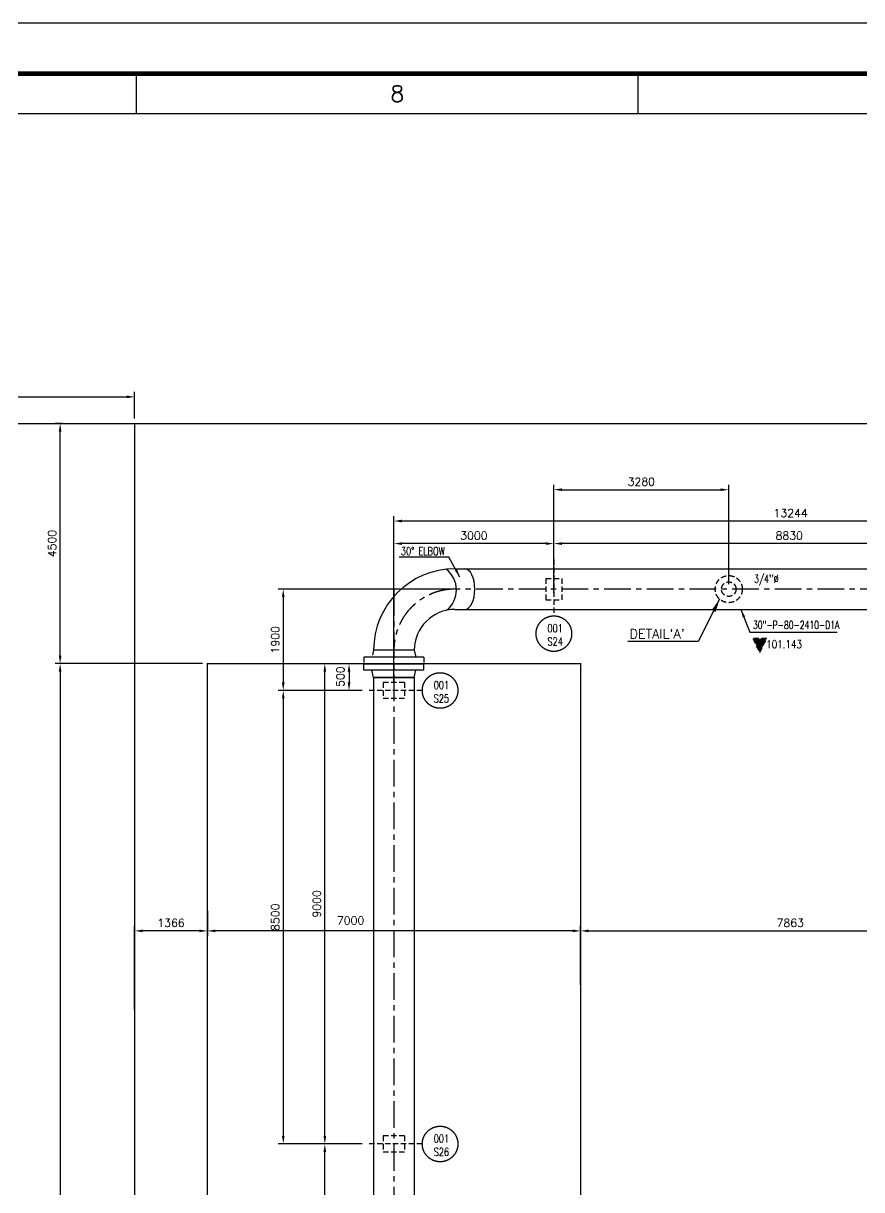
# Model space of a CAD drawing. Extents: x 278807 to 397707, y 326263 to 410363.
# Drawn here: x 318450 to 334174, y 388502 to 410363 of the extents above; entities that cross this region are included whole.
import ezdxf
from ezdxf.enums import TextEntityAlignment as Align

# ---------------------------------------------------------------- set-up
doc = ezdxf.new("R2010")
doc.units = 0
doc.header["$LTSCALE"] = 400
doc.header["$MEASUREMENT"] = 0
for name, pattern in [('CENTER', [2, 1.25, -0.25, 0.25, -0.25]), ('DASHED', [0.75, 0.5, -0.25]), ('HIDDEN', [0.375, 0.25, -0.125])]:
    doc.linetypes.add(name, pattern=pattern)
doc.layers.get('0').update_dxf_attribs({"linetype": 'CONTINUOUS'})
doc.layers.get('DEFPOINTS').update_dxf_attribs({"linetype": 'CONTINUOUS'})
for name, color, linetype in [('CENTRE', 1, 'CENTER'), ('DWG', 2, 'CONTINUOUS'), ('PIPE124', 4, 'CONTINUOUS'), ('SURROPT', 5, 'CONTINUOUS'), ('TEXT', 3, 'CONTINUOUS'), ('WORK', 7, 'CONTINUOUS')]:
    doc.layers.add(name, color=color, linetype=linetype)
doc.styles.add('30', font='romans.shx', dxfattribs={"oblique": 30})
doc.styles.add('ROMANC', font='romand.shx', dxfattribs={"height": 3})
doc.styles.add('ROMANS', font='romans.shx', dxfattribs={"width": 0.9})
doc.styles.get("Standard").update_dxf_attribs({"font": 'romans.shx'})
doc.linetypes.add('FENCELINE2', pattern='A,0.25,-0.1,[132,ltypeshp.shx,S=0.1,R=0,X=-0.1,Y=0],-0.1,1', length=1.45)
doc.dimstyles.new('pll', dxfattribs={"dimscale": 100, "dimtxt": 2, "dimasz": 2.5, "dimexe": 1, "dimexo": 1, "dimgap": 1, "dimtad": 1, "dimdec": 0, "dimtxsty": '30', "dimcen": 2.5, "dimclrd": 10, "dimclre": 10, "dimclrt": 3, "dimadec": 0, "dimazin": 0, "dimtfac": 1, "dimtdec": 0, "dimtmove": 0, "dimatfit": 0, "dimfxl": 0, "dimarcsym": 0})
doc.dimstyles.new('VIPIN', dxfattribs={"dimscale": 75, "dimtxt": 2, "dimasz": 2, "dimexe": 1.25, "dimexo": 1.25, "dimgap": 1, "dimtad": 1, "dimdec": 0, "dimtxsty": 'Standard', "dimcen": 0, "dimclrd": 1, "dimclre": 1, "dimclrt": 3, "dimadec": 0, "dimazin": 0, "dimtfac": 1, "dimtdec": 0, "dimtmove": 0, "dimatfit": 3, "dimfxl": 0, "dimtolj": 1, "dimarcsym": 0})

# ---------------------------------------------------------------- blocks, each defined once
blk = doc.blocks.new('*D27')
at = {"color": 1, "lineweight": -2}
for p, q in [((321902, 393726), (321902, 393258)), ((328902, 393516), (328902, 393258)), ((328752, 393352), (322052, 393352))]:
    blk.add_line(p, q, dxfattribs=at)
at = {"color": 1}
for points in [[(322052, 393377), (322052, 393327), (321902, 393352)], [(328752, 393377), (328752, 393327), (328902, 393352)]]:
    blk.add_solid(points, dxfattribs=at)
at = {"layer": 'DEFPOINTS', "color": 0}
for p in [(321902, 393820), (328902, 393610), (321902, 393352)]:
    blk.add_point(p, dxfattribs=at)
at = {"color": 3, "insert": (324588, 393547), "char_height": 150, "attachment_point": 5}
blk.add_mtext('\\A1;7000', dxfattribs=at)
blk = doc.blocks.new('*D73')
at = {"color": 1, "lineweight": -2}
for p, q in [((321902, 393726), (321902, 393258)), ((320536, 391875), (320536, 393445)), ((321752, 393352), (320686, 393352))]:
    blk.add_line(p, q, dxfattribs=at)
at = {"color": 1}
for points in [[(320686, 393377), (320686, 393327), (320536, 393352)], [(321752, 393377), (321752, 393327), (321902, 393352)]]:
    blk.add_solid(points, dxfattribs=at)
at = {"layer": 'DEFPOINTS', "color": 0}
for p in [(321902, 393820), (320536, 393352), (320536, 391781)]:
    blk.add_point(p, dxfattribs=at)
at = {"color": 3, "insert": (321219, 393502), "char_height": 150, "attachment_point": 5}
blk.add_mtext('\\A1;1366', dxfattribs=at)
blk = doc.blocks.new('*D84')
at = {"layer": 'DEFPOINTS', "color": 0}
for p in [(325401, 401034), (338645, 399898), (325401, 397911)]:
    blk.add_point(p, dxfattribs=at)
at = {"layer": 'WORK', "color": 1, "lineweight": -2}
for p, q in [((325401, 398004), (325401, 401128)), ((338495, 401034), (325551, 401034)), ((338645, 399992), (338645, 401128))]:
    blk.add_line(p, q, dxfattribs=at)
at = {"layer": 'WORK', "color": 1}
for points in [[(325551, 401059), (325551, 401009), (325401, 401034)], [(338495, 401059), (338495, 401009), (338645, 401034)]]:
    blk.add_solid(points, dxfattribs=at)
at = {"layer": 'WORK', "color": 3, "insert": (332842, 401184), "char_height": 150, "attachment_point": 5}
blk.add_mtext('\\A1;13244', dxfattribs=at)
blk = doc.blocks.new('*D105')
at = {"layer": 'DEFPOINTS', "color": 0}
for p in [(328902, 393704), (336765, 393352), (336765, 390865)]:
    blk.add_point(p, dxfattribs=at)
at = {"layer": 'WORK', "color": 1, "lineweight": -2}
for p, q in [((328902, 393610), (328902, 393258)), ((329052, 393352), (336615, 393352)), ((336765, 390959), (336765, 393445))]:
    blk.add_line(p, q, dxfattribs=at)
at = {"layer": 'WORK', "color": 1}
for points in [[(329052, 393377), (329052, 393327), (328902, 393352)], [(336615, 393377), (336615, 393327), (336765, 393352)]]:
    blk.add_solid(points, dxfattribs=at)
at = {"layer": 'WORK', "color": 3, "insert": (332834, 393502), "char_height": 150, "attachment_point": 5}
blk.add_mtext('\\A1;7863', dxfattribs=at)
blk = doc.blocks.new('*D108')
at = {"layer": 'DEFPOINTS', "color": 0}
for p in [(325401, 400611), (325401, 399587), (328401, 399587)]:
    blk.add_point(p, dxfattribs=at)
at = {"layer": 'WORK', "color": 1, "lineweight": -2}
for p, q in [((325401, 399681), (325401, 400704)), ((328251, 400611), (325551, 400611)), ((328401, 399681), (328401, 400704))]:
    blk.add_line(p, q, dxfattribs=at)
at = {"layer": 'WORK', "color": 1}
for points in [[(325551, 400636), (325551, 400586), (325401, 400611)], [(328251, 400636), (328251, 400586), (328401, 400611)]]:
    blk.add_solid(points, dxfattribs=at)
at = {"layer": 'WORK', "color": 3, "insert": (326901, 400761), "char_height": 150, "attachment_point": 5}
blk.add_mtext('\\A1;3000', dxfattribs=at)
blk = doc.blocks.new('*D109')
at = {"layer": 'DEFPOINTS', "color": 0}
for p in [(324105, 398358), (324836, 398358), (324900, 389358)]:
    blk.add_point(p, dxfattribs=at)
at = {"layer": 'WORK', "color": 1, "lineweight": -2}
for p, q in [((324742, 398358), (324011, 398358)), ((324105, 389508), (324105, 398208)), ((324806, 389358), (324011, 389358))]:
    blk.add_line(p, q, dxfattribs=at)
at = {"layer": 'WORK', "color": 1}
for points in [[(324080, 398208), (324130, 398208), (324105, 398358)], [(324080, 389508), (324130, 389508), (324105, 389358)]]:
    blk.add_solid(points, dxfattribs=at)
at = {"layer": 'WORK', "color": 3, "insert": (323955, 393858), "char_height": 150, "attachment_point": 5, "rotation": 90}
blk.add_mtext('\\A1;9000', dxfattribs=at)
blk = doc.blocks.new('*D110')
at = {"layer": 'DEFPOINTS', "color": 0}
for p in [(324105, 389358), (324806, 389358), (324900, 379364)]:
    blk.add_point(p, dxfattribs=at)
at = {"layer": 'WORK', "color": 1, "lineweight": -2}
for p, q in [((324712, 389358), (324011, 389358)), ((324105, 379514), (324105, 389208)), ((324806, 379364), (324011, 379364))]:
    blk.add_line(p, q, dxfattribs=at)
at = {"layer": 'WORK', "color": 1}
for points in [[(324080, 389208), (324130, 389208), (324105, 389358)], [(324080, 379514), (324130, 379514), (324105, 379364)]]:
    blk.add_solid(points, dxfattribs=at)
at = {"layer": 'WORK', "color": 3, "insert": (323955, 384361), "char_height": 150, "attachment_point": 5, "rotation": 90}
blk.add_mtext('\\A1;9993', dxfattribs=at)
blk = doc.blocks.new('*D174')
at = {"layer": 'DEFPOINTS', "color": 0}
for p in [(319140, 402861), (319273, 402861), (319870, 398361)]:
    blk.add_point(p, dxfattribs=at)
at = {"layer": 'WORK', "color": 1, "lineweight": -2}
for p, q in [((319179, 402861), (319046, 402861)), ((319140, 398511), (319140, 402711)), ((319777, 398361), (319046, 398361))]:
    blk.add_line(p, q, dxfattribs=at)
at = {"layer": 'WORK', "color": 1}
for points in [[(319115, 402711), (319165, 402711), (319140, 402861)], [(319115, 398511), (319165, 398511), (319140, 398361)]]:
    blk.add_solid(points, dxfattribs=at)
at = {"layer": 'WORK', "color": 3, "insert": (318990, 400611), "char_height": 150, "attachment_point": 5, "rotation": 90}
blk.add_mtext('\\A1;4500', dxfattribs=at)
blk = doc.blocks.new('*D175')
at = {"layer": 'DEFPOINTS', "color": 0}
for p in [(321902, 398361), (319140, 361891), (321902, 361891)]:
    blk.add_point(p, dxfattribs=at)
at = {"layer": 'WORK', "color": 1, "lineweight": -2}
for p, q in [((321809, 398361), (319046, 398361)), ((319140, 398211), (319140, 362041)), ((321809, 361891), (319046, 361891))]:
    blk.add_line(p, q, dxfattribs=at)
at = {"layer": 'WORK', "color": 1}
for points in [[(319115, 398211), (319165, 398211), (319140, 398361)], [(319115, 362041), (319165, 362041), (319140, 361891)]]:
    blk.add_solid(points, dxfattribs=at)
at = {"layer": 'WORK', "color": 3, "insert": (318990, 380126), "char_height": 150, "attachment_point": 5, "rotation": 90}
blk.add_mtext('\\A1;36470', dxfattribs=at)
blk = doc.blocks.new('*D181')
at = {"layer": 'DEFPOINTS', "color": 0}
for p in [(320536, 403362), (289201, 402861), (320536, 402861)]:
    blk.add_point(p, dxfattribs=at)
at = {"layer": 'WORK', "color": 1, "lineweight": -2}
for p, q in [((289201, 402954), (289201, 403456)), ((289351, 403362), (320386, 403362)), ((320536, 402954), (320536, 403456))]:
    blk.add_line(p, q, dxfattribs=at)
at = {"layer": 'WORK', "color": 1}
for points in [[(289351, 403387), (289351, 403337), (289201, 403362)], [(320386, 403387), (320386, 403337), (320536, 403362)]]:
    blk.add_solid(points, dxfattribs=at)
at = {"layer": 'WORK', "color": 3, "insert": (304869, 403527), "char_height": 150, "attachment_point": 5}
blk.add_mtext('\\A1;\\L37630', dxfattribs=at)
blk = doc.blocks.new('*D187')
at = {"layer": 'DEFPOINTS', "color": 0}
for p in [(324836, 398358), (324559, 397858), (324900, 397858)]:
    blk.add_point(p, dxfattribs=at)
at = {"layer": 'WORK', "color": 1, "lineweight": -2}
for p, q in [((324742, 398358), (324465, 398358)), ((324559, 398208), (324559, 398008)), ((324806, 397858), (324465, 397858))]:
    blk.add_line(p, q, dxfattribs=at)
at = {"layer": 'WORK', "color": 1}
for points in [[(324534, 398208), (324584, 398208), (324559, 398358)], [(324534, 398008), (324584, 398008), (324559, 397858)]]:
    blk.add_solid(points, dxfattribs=at)
at = {"layer": 'WORK', "color": 3, "insert": (324396, 398118), "char_height": 150, "attachment_point": 5, "rotation": 90}
blk.add_mtext('\\A1;500', dxfattribs=at)
blk = doc.blocks.new('*D202')
at = {"layer": 'DEFPOINTS', "color": 0}
for p in [(326464, 399758), (323325, 397858), (324819, 397858)]:
    blk.add_point(p, dxfattribs=at)
at = {"layer": 'WORK', "color": 1, "lineweight": -2}
for p, q in [((326371, 399758), (323231, 399758)), ((323325, 399608), (323325, 398008)), ((324726, 397858), (323231, 397858))]:
    blk.add_line(p, q, dxfattribs=at)
at = {"layer": 'WORK', "color": 1}
for points in [[(323300, 399608), (323350, 399608), (323325, 399758)], [(323300, 398008), (323350, 398008), (323325, 397858)]]:
    blk.add_solid(points, dxfattribs=at)
at = {"layer": 'WORK', "color": 3, "insert": (323175, 398808), "char_height": 150, "attachment_point": 5, "rotation": 90}
blk.add_mtext('\\A1;1900', dxfattribs=at)
blk = doc.blocks.new('*D203')
at = {"layer": 'DEFPOINTS', "color": 0}
for p in [(324900, 397858), (323325, 389358), (324806, 389358)]:
    blk.add_point(p, dxfattribs=at)
at = {"layer": 'WORK', "color": 1, "lineweight": -2}
for p, q in [((324806, 397858), (323231, 397858)), ((323325, 397708), (323325, 389508)), ((324712, 389358), (323231, 389358))]:
    blk.add_line(p, q, dxfattribs=at)
at = {"layer": 'WORK', "color": 1}
for points in [[(323300, 397708), (323350, 397708), (323325, 397858)], [(323300, 389508), (323350, 389508), (323325, 389358)]]:
    blk.add_solid(points, dxfattribs=at)
at = {"layer": 'WORK', "color": 3, "insert": (323175, 393608), "char_height": 150, "attachment_point": 5, "rotation": 90}
blk.add_mtext('\\A1;8500', dxfattribs=at)
blk = doc.blocks.new('*D226')
at = {"color": 1, "lineweight": -2}
for p, q in [((328401, 399851), (328401, 401715)), ((328551, 401621), (331531, 401621)), ((331681, 399851), (331681, 401715))]:
    blk.add_line(p, q, dxfattribs=at)
at = {"color": 1}
for points in [[(328551, 401646), (328551, 401596), (328401, 401621)], [(331531, 401646), (331531, 401596), (331681, 401621)]]:
    blk.add_solid(points, dxfattribs=at)
at = {"layer": 'DEFPOINTS', "color": 0}
for p in [(331681, 401621), (328401, 399758), (331681, 399758)]:
    blk.add_point(p, dxfattribs=at)
at = {"color": 3, "insert": (330041, 401771), "char_height": 150, "attachment_point": 5}
blk.add_mtext('\\A1;3280', dxfattribs=at)
blk = doc.blocks.new('*D228')
at = {"color": 1, "lineweight": -2}
for p, q in [((328401, 399851), (328401, 400704)), ((337080, 400611), (328551, 400611)), ((337230, 399851), (337230, 400704))]:
    blk.add_line(p, q, dxfattribs=at)
at = {"color": 1}
for points in [[(328551, 400636), (328551, 400586), (328401, 400611)], [(337080, 400636), (337080, 400586), (337230, 400611)]]:
    blk.add_solid(points, dxfattribs=at)
at = {"layer": 'DEFPOINTS', "color": 0}
for p in [(328401, 400611), (328401, 399758), (337230, 399758)]:
    blk.add_point(p, dxfattribs=at)
at = {"color": 3, "insert": (332816, 400761), "char_height": 150, "attachment_point": 5}
blk.add_mtext('\\A1;8830', dxfattribs=at)

msp = doc.modelspace()

# ---------------------------------------------------------------- hatches: boundary and pattern name
at = {"linetype": 'HIDDEN'}
msp.add_hatch(color=256, dxfattribs=at).paths.add_polyline_path([(332130.199, 398831.259), (332392.987, 398831.259), (332261.593, 398572.236)])

# ---------------------------------------------------------------- linework, layer by layer
at = {"color": 7}
for p, q in [((320572.032, 408667.026), (320572.032, 409419.558)), ((329978.677, 409419.558), (329978.677, 408667.026)), ((396953.994, 408667.026), (282569.184, 408667.026))]:
    msp.add_line(p, q, dxfattribs=at)
at = {"linetype": 'FENCELINE2', "ltscale": 2}
for p, q in [((296275.286, 402860.694), (378386.696, 402860.694)), ((320536.309, 402860.694), (320536.309, 353440.694))]:
    msp.add_line(p, q, dxfattribs=at)
at = {"color": 1}
msp.add_line((328902.309, 392341.098), (328902.309, 393445.338), dxfattribs=at)
at = {"color": 7, "const_width": 90.304}
msp.add_lwpolyline([(396953.994, 327015.105), (396953.994, 409419.558), (281816.652, 409419.558)], dxfattribs=at)
at = {"linetype": 'HIDDEN'}
msp.add_lwpolyline([(332261.593, 398572.236), (332392.987, 398831.259), (332130.199, 398831.259)], close=True, dxfattribs=at)
at = {"color": 255, "linetype": 'DASHED', "const_width": 25}
msp.add_lwpolyline([(328902.309, 362360.694), (321902.309, 362360.694), (321902.309, 398360.694), (328902.309, 398360.694), (328902.309, 362360.694), (328902.309, 398360.694)], dxfattribs=at)
at = {"layer": 'CENTRE'}
for p, q in [((338645.32, 399757.694), (325400.816, 399757.694)), ((325400.816, 399757.694), (325400.816, 360042.283))]:
    msp.add_line(p, q, dxfattribs=at)
msp.add_arc((326543.816, 398614.694), 1143, 90, 180, dxfattribs=at)
at = {"layer": 'DWG', "linetype": 'HIDDEN'}
for radius in [254, 136.5]:
    msp.add_circle((331680.816, 399757.694), radius, dxfattribs=at)
at = {"layer": 'PIPE124'}
for p, q in [((326544.816, 400138.694), (337502.316, 400138.694)), ((326544.816, 399376.694), (337502.316, 399376.694)), ((325781.816, 398614.694), (325019.816, 398614.694)), ((325019.817, 398103.694), (325019.808, 362101.694)), ((325781.817, 398103.696), (325781.808, 362101.694))]:
    msp.add_line(p, q, dxfattribs=at)
at = {"layer": 'PIPE124', "color": 2, "linetype": 'HIDDEN'}
for p, q in [((325019.816, 398614.694), (324987.357, 398481.694)), ((324835.816, 398481.694), (324835.816, 398360.694)), ((325964.816, 398481.694), (325964.816, 398360.694)), ((325964.816, 398481.694), (325964.816, 398360.694))]:
    msp.add_line(p, q, dxfattribs=at)
at = {"layer": 'PIPE124', "color": 2}
for p, q in [((325781.816, 398614.694), (325019.816, 398614.694)), ((325781.816, 398614.694), (325814.276, 398481.694)), ((325964.816, 398481.694), (324835.816, 398481.694)), ((324835.816, 398360.694), (325964.816, 398360.694)), ((324835.816, 398357.694), (325964.816, 398357.694)), ((324835.816, 398236.694), (324835.816, 398357.694)), ((325964.816, 398236.694), (325964.816, 398357.694)), ((325964.816, 398236.694), (325964.816, 398357.694)), ((325964.816, 398236.694), (324835.816, 398236.694)), ((325019.816, 398103.694), (324987.357, 398236.694)), ((325019.816, 398103.694), (324987.357, 398236.694)), ((325781.809, 398103.694), (325019.809, 398103.694)), ((325019.809, 398103.694), (325781.809, 398103.694)), ((325781.816, 398103.694), (325814.276, 398236.694)), ((325781.816, 398103.694), (325814.276, 398236.694))]:
    msp.add_line(p, q, dxfattribs=at)
at = {"layer": 'PIPE124'}
for radius in [1524, 762]:
    msp.add_arc((326543.816, 398614.694), radius, 90, 180, dxfattribs=at)
for centre, major_axis, ratio, start_param, end_param in [((326081.915, 399744.177), (346.496, 346.496), 1, 4.59756255, 6.405158494), ((326729.368, 399757.694), (0, 381), 0.494041473, 3.141592654, 6.283185307)]:
    msp.add_ellipse(centre, major_axis=major_axis, ratio=ratio, start_param=start_param, end_param=end_param, dxfattribs=at)
at = {"layer": 'SURROPT', "linetype": 'HIDDEN'}
for p, q in [((328400.816, 400313.906), (328400.816, 399280.07)), ((328250.816, 399957.694), (328250.816, 399557.694)), ((328250.816, 399957.694), (328550.816, 399957.694)), ((328550.816, 399957.694), (328550.816, 399557.694)), ((328250.816, 399557.694), (328550.816, 399557.694)), ((325600.816, 398007.694), (325200.816, 398007.694)), ((325200.816, 398007.694), (325200.816, 397707.694)), ((325600.816, 398007.694), (325600.816, 397707.694)), ((325933.497, 397857.694), (324899.662, 397857.694)), ((325600.816, 397707.694), (325200.816, 397707.694)), ((325933.497, 389357.632), (324899.662, 389357.632)), ((325600.816, 389507.632), (325200.816, 389507.632)), ((325200.816, 389507.632), (325200.816, 389207.632)), ((325600.816, 389507.632), (325600.816, 389207.632)), ((325600.816, 389207.632), (325200.816, 389207.632))]:
    msp.add_line(p, q, dxfattribs=at)
at = {"layer": 'SURROPT', "linetype": 'HIDDEN', "ltscale": 700}
for centre in [(328400.816, 398923.005), (326267.032, 397857.694), (326267.032, 389357.632)]:
    msp.add_circle(centre, 333.535, dxfattribs=at)
at = {"layer": 'WORK'}
msp.add_lwpolyline([(278806.525, 326262.574), (397706.525, 326262.574), (397706.525, 410362.574), (278806.525, 410362.574)], close=True, dxfattribs=at)

# ---------------------------------------------------------------- texts
at = {"layer": 'SURROPT', "color": 3, "style": 'ROMANS'}
for s, width, p in [('30%%D ELBOW', 0.75, (325943.503, 400394.618)), (" 3/4''%%C", 0.7, (332350.563, 399874.756)), ('001', 0.75, (328424.812, 398949.246)), ('S24', 0.75, (328424.812, 398699.32)), ('001', 0.75, (326291.028, 397883.935)), ('S25', 0.75, (326291.028, 397634.009)), ('001', 0.75, (326291.028, 389383.872)), ('S26', 0.75, (326291.028, 389133.947))]:
    msp.add_text(s, height=150, dxfattribs=dict(at, width=width)).set_placement(p, align=Align.CENTER)
at = {"layer": 'TEXT'}
msp.add_text('8', height=301.013, dxfattribs=at).set_placement((325463.487, 409043.292), align=Align.MIDDLE)
at = {"layer": 'TEXT', "color": 3, "style": 'ROMANC'}
msp.add_text("DETAIL`A'", height=177.1, dxfattribs=at).set_placement((329817.86, 398833.219))
at = {"layer": 'TEXT', "color": 3, "style": 'ROMANS'}
for s, width, p in [('30"-P-80-2410-D1A', 0.7, (332135.556, 399010.356)), ('101.143', 0.8, (332383.894, 398649.204))]:
    msp.add_text(s, height=150, dxfattribs=dict(at, width=width)).set_placement(p)

# ---------------------------------------------------------------- dimensions: what is measured, and where the dimension line sits
dim = msp.add_linear_dim(base=(331680.816, 401621.416), p1=(328400.816, 399757.694), p2=(331680.816, 399757.694), dimstyle='VIPIN')
dim.commit()
dim.dimension.update_dxf_attribs({"geometry": '*D226', "text_midpoint": (330040.816, 401771.416)})
at = {"color": 5}
dim = msp.add_linear_dim(base=(328400.816, 400610.724), p1=(337230.316, 399757.694), p2=(328400.816, 399757.694), text='8830', dimstyle='VIPIN', dxfattribs=at)
dim.commit()
dim.dimension.update_dxf_attribs({"geometry": '*D228', "text_midpoint": (332815.566, 400760.724)})
at = {"color": 255}
dim = msp.add_linear_dim(base=(320536.309, 393351.588), p1=(321902.309, 393819.892), p2=(320536.309, 391781.031), dimstyle='VIPIN', dxfattribs=at)
dim.commit()
dim.dimension.update_dxf_attribs({"geometry": '*D73', "text_midpoint": (321219.309, 393501.588)})
dim = msp.add_linear_dim(base=(321902.309, 393351.588), p1=(328902.309, 393609.577), p2=(321902.309, 393819.892), dimstyle='VIPIN', override={"dimtmove": 2})
dim.commit()
dim.dimension.update_dxf_attribs({"geometry": '*D27', "text_midpoint": (324587.895, 393546.751), "dimtype": 160})
at = {"layer": 'WORK'}
dim = msp.add_linear_dim(base=(320536.309, 403362.061), p1=(289200.701, 402860.694), p2=(320536.309, 402860.694), text='%%U37630', dimstyle='VIPIN', dxfattribs=at)
dim.commit()
dim.dimension.update_dxf_attribs({"geometry": '*D181', "text_midpoint": (304868.505, 403527.061)})
for base, p1, p2, picture, middle in [((319139.639, 402860.694), (319870.462, 398360.694), (319273.243, 402860.694), '*D174', (318989.639, 400610.694)), ((323324.557, 397857.694), (326464.459, 399757.694), (324819.305, 397857.694), '*D202', (323174.557, 398807.694)), ((319139.639, 361890.694), (321902.309, 398360.694), (321902.309, 361890.694), '*D175', (318989.639, 380125.694)), ((324104.993, 398357.694), (324899.662, 389357.632), (324835.816, 398357.694), '*D109', (323954.993, 393857.663)), ((323324.557, 389357.632), (324899.662, 397857.694), (324805.912, 389357.632), '*D203', (323174.557, 393607.663)), ((324104.993, 389357.632), (324899.662, 379364.19), (324805.912, 389357.632), '*D110', (323954.993, 384360.911))]:
    dim = msp.add_linear_dim(base=base, p1=p1, p2=p2, angle=90, dimstyle='VIPIN', dxfattribs=at)
    dim.commit()
    dim.dimension.update_dxf_attribs({"geometry": picture, "text_midpoint": middle})
dim = msp.add_linear_dim(base=(325400.816181573, 401033.936093196), p1=(338645.316181573, 399898.354395595), p2=(325400.816181573, 397910.719969832), dimstyle='VIPIN', dxfattribs=at)
dim.commit()
dim.dimension.update_dxf_attribs({"geometry": '*D84', "text_midpoint": (332841.668353044, 401033.936093196), "dimtype": 160})
for base, p1, p2, picture, middle in [((325400.816, 400610.724), (328400.816, 399587.401), (325400.816, 399587.401), '*D108', (326900.816, 400760.724)), ((336765.316, 393351.588), (328902.309, 393703.882), (336765.316, 390864.951), '*D105', (332833.812, 393501.588))]:
    dim = msp.add_linear_dim(base=base, p1=p1, p2=p2, dimstyle='VIPIN', dxfattribs=at)
    dim.commit()
    dim.dimension.update_dxf_attribs({"geometry": picture, "text_midpoint": middle})
dim = msp.add_linear_dim(base=(324559.162, 397857.694), p1=(324835.816, 398357.694), p2=(324899.662, 397857.694), angle=90, dimstyle='VIPIN', override={"dimtmove": 2}, dxfattribs=at)
dim.commit()
dim.dimension.update_dxf_attribs({"geometry": '*D187', "text_midpoint": (324396.075, 398117.54), "dimtype": 160})

# ---------------------------------------------------------------- leaders
for points, dimstyle in [([(326639.147, 399984), (326430.21, 400357.704), (325501.438, 400357.704)], 'VIPIN'), ([(331509.551, 399570.12), (331109.969, 398775.456), (329790.467, 398775.456)], 'pll')]:
    msp.add_leader(points, dimstyle=dimstyle, override={"dimgap": 1, "dimtad": 0})
msp.add_leader([(331910.17, 399376.694), (332075.494, 398952.774), (333714.884, 398952.774)], dimstyle='VIPIN', override={"dimgap": 1, "dimtad": 0}, dxfattribs=at)

doc.saveas('drawing.dxf')
